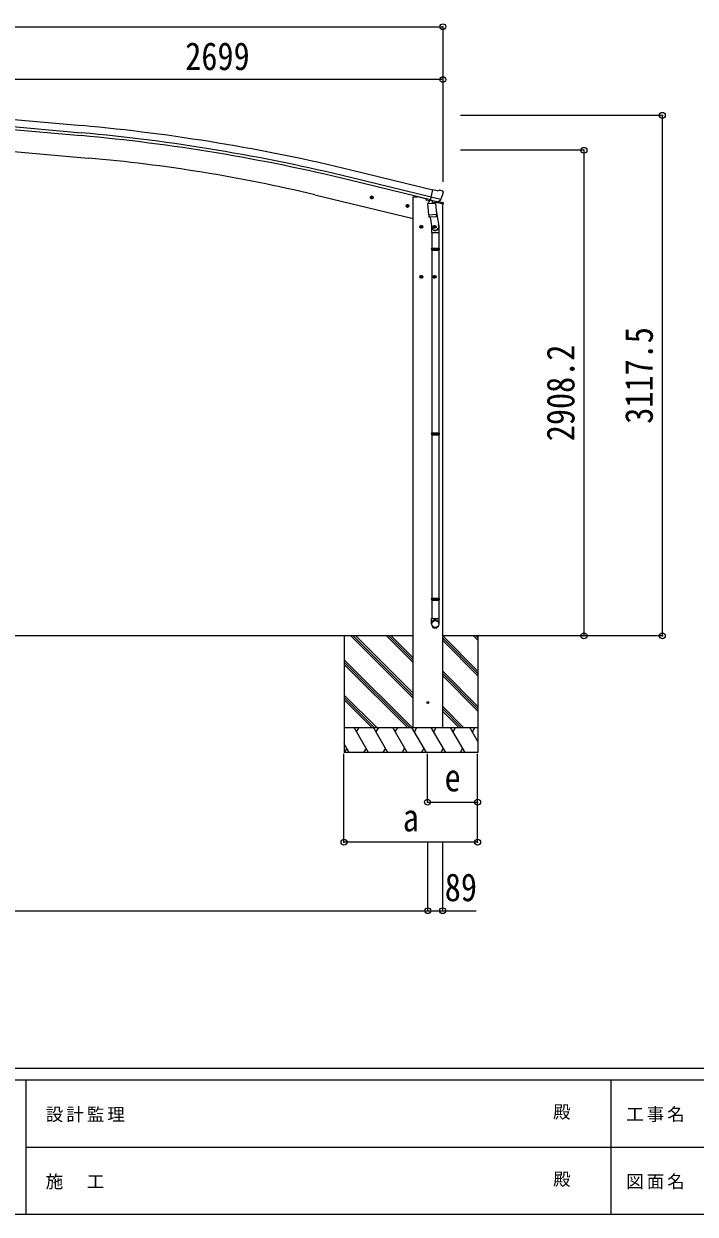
# Model space of a CAD drawing. Units: millimetres at full size, sheet at 1:35. Extents: x -9783 to 9892, y -6828 to 6752.
# Drawn here: x -3982 to 36, y -6828 to 303 of the extents above; entities that cross this region are included whole.
import ezdxf
from ezdxf.enums import TextEntityAlignment as Align

# ---------------------------------------------------------------- set-up
doc = ezdxf.new("R2010")
doc.units = ezdxf.units.MM
doc.header["$LTSCALE"] = 35
doc.header["$PDMODE"] = 32
doc.header["$PDSIZE"] = 35
for name, color, linetype, lineweight in [('0-0_0', 7, 'Continuous', 9), ('0-1_本体', 4, 'Continuous', 9), ('0-2_部品', 7, 'Continuous', 9), ('0-A_寸法', 6, 'Continuous', 9), ('F-0_240', 7, 'Continuous', 9)]:
    doc.layers.add(name, color=color, linetype=linetype, lineweight=lineweight)
doc.styles.add('ＭＳ ゴシック', font='')
doc.styles.get('ＭＳ ゴシック').set_extended_font_data('MS Gothic')

msp = doc.modelspace()

# ---------------------------------------------------------------- linework, layer by layer
at = {"layer": '0-0_0', "color": 6}
for p, q in [((-160.37, -3363.04), (-160.37, -245.54)), ((-629.38, -454.84), (-629.38, -3363.04))]:
    msp.add_line(p, q, dxfattribs=at)
at = {"layer": '0-0_0'}
for p, q in [((-1655.12, -3363.09), (-6709.12, -3363.09)), ((-2064.12, -3363.04), (-2064.12, -4063.04)), ((-1653.12, -3734.05), (-2024.14, -3363.04)), ((-1653.12, -3719.91), (-2010, -3363.04)), ((-1653.12, -3705.76), (-1995.85, -3363.04)), ((-1653.12, -3521.92), (-1812.01, -3363.04)), ((-1653.12, -3507.78), (-1797.86, -3363.04)), ((-1653.12, -3493.63), (-1783.72, -3363.04)), ((-877.24, -3363.09), (-1475.12, -3363.09)), ((-1264.12, -3574.27), (-1475.12, -3363.27)), ((-1264.12, -3588.41), (-1475.12, -3377.41)), ((-1264.12, -3602.55), (-1475.12, -3391.55)), ((-1264.12, -3390.42), (-1291.51, -3363.04)), ((-1264.12, -3376.28), (-1277.36, -3363.04)), ((-1264.12, -3363.09), (-1264.12, -4063.04)), ((-1657.98, -3913.04), (-2064.12, -3506.9)), ((-1672.12, -3913.04), (-2064.12, -3521.04)), ((-1686.27, -3913.04), (-2064.12, -3535.18)), ((-1264.12, -3786.4), (-1475.12, -3575.4)), ((-1264.12, -3800.54), (-1475.12, -3589.54)), ((-1264.12, -3814.68), (-1475.12, -3603.68)), ((-1870.12, -3913.04), (-2064.12, -3719.03)), ((-1884.26, -3913.04), (-2064.12, -3733.17)), ((-1898.4, -3913.04), (-2064.12, -3747.31)), ((-1349.62, -3913.04), (-1475.12, -3787.53)), ((-1363.76, -3913.04), (-1475.12, -3801.67)), ((-1377.9, -3913.04), (-1475.12, -3815.81)), ((-2064.12, -3913.04), (-1264.12, -3913.04)), ((-1918.74, -4063.04), (-2005.34, -3913.04)), ((-1990.34, -3939.02), (-1975.34, -3913.04)), ((-1803.27, -4063.04), (-1889.87, -3913.04)), ((-1859.87, -3913.04), (-1874.87, -3939.02)), ((-1687.8, -4063.04), (-1774.4, -3913.04)), ((-1759.4, -3939.02), (-1744.4, -3913.04)), ((-1572.33, -4063.04), (-1658.93, -3913.04)), ((-1653.12, -3913.04), (-1475.12, -3913.04)), ((-1643.93, -3939.02), (-1628.93, -3913.04)), ((-1456.86, -4063.04), (-1543.46, -3913.04)), ((-1528.46, -3939.02), (-1513.46, -3913.04)), ((-1341.39, -4063.04), (-1427.99, -3913.04)), ((-1412.99, -3939.02), (-1397.99, -3913.04)), ((-1264.12, -3996.87), (-1312.53, -3913.04)), ((-1297.52, -3939.02), (-1282.52, -3913.04)), ((-2034.21, -4063.04), (-2064.12, -4011.23)), ((-2049.21, -4037.06), (-2064.12, -4062.89)), ((-1264.12, -4063.04), (-2064.12, -4063.04)), ((-1933.74, -4037.06), (-1948.74, -4063.04)), ((-1818.27, -4037.06), (-1833.27, -4063.04)), ((-1702.8, -4037.06), (-1717.8, -4063.04)), ((-1587.33, -4037.06), (-1602.33, -4063.04)), ((-1471.86, -4037.06), (-1486.86, -4063.04)), ((-1356.39, -4037.06), (-1371.39, -4063.04))]:
    msp.add_line(p, q, dxfattribs=at)
msp.add_circle((-1564.12, -3763.04), 5, dxfattribs=at)
at = {"layer": '0-1_本体'}
for p, q in [((-4110.43, -264.07), (-3632.92, -307.28)), ((-4115.66, -323.85), (-3638.33, -367.03)), ((-4114.2, -307.07), (-3636.81, -350.27)), ((-4134.15, -454.83), (-3596.2, -501.9)), ((-1547.6, -751.24), (-2030.66, -633.75)), ((-1543.67, -734.86), (-2026.68, -617.39)), ((-1533.6, -692.89), (-2016.47, -575.41)), ((-2240.21, -721.85), (-1652.15, -863.03)), ((-1653.12, -733.04), (-1653.12, -3913.04)), ((-1652.12, -733.04), (-1628.12, -733.04)), ((-1576.12, -745.52), (-1628.12, -733.04)), ((-1475.12, -3913.04), (-1475.12, -776.48))]:
    msp.add_line(p, q, dxfattribs=at)
for centre, radius, start, end in [((-4629.05, -11317.29), 11011.82, 76.33027, 84.83026), ((-4629.05, -11317.29), 11054.98, 76.33027, 84.83134), ((-4629.05, -11317.29), 10994.98, 76.33027, 84.83026), ((-4395.22, -9717.55), 9250.23, 76.52809, 85.04475)]:
    msp.add_arc(centre, radius, start, end, dxfattribs=at)
at = {"layer": '0-2_部品'}
for p, q in [((-1507.19, -697.15), (-1533.12, -690.93)), ((-1507.19, -697.15), (-1493.93, -694.46)), ((-1479.45, -697.64), (-1492.63, -694.48)), ((-1476.36, -699.89), (-1472.5, -706.19)), ((-1472.14, -708.47), (-1472.41, -709.62)), ((-1889.63, -739.27), (-1909.08, -734.6)), ((-1906.65, -735.19), (-1901.49, -729.74)), ((-1904.52, -742.38), (-1906.65, -735.19)), ((-1901.69, -746.66), (-1897.02, -727.22)), ((-1901.49, -729.74), (-1894.19, -731.49)), ((-1894.19, -731.49), (-1892.06, -738.69)), ((-1692.72, -786.55), (-1687.55, -781.1)), ((-1687.76, -798.02), (-1683.09, -778.58)), ((-1687.55, -781.1), (-1680.25, -782.86)), ((-1680.25, -782.86), (-1678.12, -790.05)), ((-1576.12, -744.3), (-1576.12, -748.05)), ((-1553.15, -757.51), (-1572.28, -752.92)), ((-1563.27, -774.33), (-1517.58, -771.14)), ((-1558.59, -841.17), (-1563.27, -774.33)), ((-1548.85, -752.56), (-1562.16, -767.88)), ((-1562.16, -767.88), (-1561.72, -774.22)), ((-1547.9, -752.5), (-1548.85, -752.56)), ((-1544.82, -754.97), (-1546.35, -754.6)), ((-1508.12, -763.78), (-1544.82, -754.97)), ((-1486.19, -748.77), (-1543.7, -734.97)), ((-1538.87, -756.79), (-1537.85, -771.4)), ((-1510.66, -765.79), (-1536.47, -772.22)), ((-1519.35, -767.96), (-1519.12, -771.24)), ((-1517.58, -771.14), (-1512.9, -837.97)), ((-1471.56, -777.1), (-1514.59, -766.77)), ((-1505.75, -764.25), (-1513.27, -762.45)), ((-1509.96, -764.01), (-1509.9, -764.75)), ((-1506.59, -764.15), (-1508.12, -763.78)), ((-1503.04, -763.68), (-1486.66, -749.19)), ((-1500.02, -761.01), (-1473.86, -767.29)), ((-1471.56, -770.21), (-1471.56, -777.1)), ((-1675.7, -790.63), (-1695.14, -785.97)), ((-1690.59, -793.74), (-1692.72, -786.55)), ((-1558.59, -841.17), (-1512.9, -837.97)), ((-1558.58, -841.17), (-1557.69, -853.86)), ((-1513.89, -852.58), (-1555.59, -855.49)), ((-1550.16, -855.11), (-1539.43, -918.7)), ((-1514.64, -813.21), (-1498.72, -909.38)), ((-1512.04, -850.44), (-1512.92, -837.97)), ((-1512.44, -851.8), (-1512.44, -851.8)), ((-1613.12, -913.28), (-1593.12, -913.28)), ((-1609.62, -909.53), (-1603.12, -905.77)), ((-1603.12, -923.28), (-1603.12, -903.28)), ((-1603.12, -905.77), (-1596.62, -909.53)), ((-1596.62, -917.03), (-1603.12, -920.78)), ((-1596.62, -909.53), (-1596.62, -917.03)), ((-1542.57, -911.88), (-1542.57, -946.54)), ((-1533.12, -913.28), (-1513.12, -913.28)), ((-1529.62, -909.53), (-1523.12, -905.77)), ((-1523.12, -923.28), (-1523.12, -903.28)), ((-1523.12, -905.77), (-1516.62, -909.53)), ((-1516.62, -917.03), (-1523.12, -920.78)), ((-1516.62, -909.53), (-1516.62, -917.03)), ((-1496.57, -946.54), (-1496.57, -912.19)), ((-1542.57, -946.54), (-1496.57, -946.54)), ((-1540.57, -946.54), (-1540.57, -1040.54)), ((-1498.57, -946.54), (-1498.57, -1040.54)), ((-1542.57, -1042.54), (-1541.57, -1040.54)), ((-1542.57, -1042.54), (-1496.57, -1042.54)), ((-1542.57, -1042.54), (-1542.57, -1050.54)), ((-1542.57, -1050.54), (-1496.57, -1050.54)), ((-1542.57, -1050.54), (-1541.57, -1052.54)), ((-1541.57, -1040.54), (-1497.57, -1040.54)), ((-1541.57, -1052.54), (-1497.57, -1052.54)), ((-1540.57, -1052.54), (-1540.57, -2146.73)), ((-1498.57, -1052.54), (-1498.57, -2146.73)), ((-1496.57, -1042.54), (-1497.57, -1040.54)), ((-1609.62, -1209.53), (-1603.12, -1205.77)), ((-1603.12, -1223.28), (-1603.12, -1203.28)), ((-1603.12, -1205.77), (-1596.62, -1209.53)), ((-1596.62, -1209.53), (-1596.62, -1217.03)), ((-1529.62, -1209.53), (-1523.12, -1205.77)), ((-1523.12, -1223.28), (-1523.12, -1203.28)), ((-1523.12, -1205.77), (-1516.62, -1209.53)), ((-1516.62, -1209.53), (-1516.62, -1217.03)), ((-1613.12, -1213.28), (-1593.12, -1213.28)), ((-1596.62, -1217.03), (-1603.12, -1220.78)), ((-1533.12, -1213.28), (-1513.12, -1213.28)), ((-1516.62, -1217.03), (-1523.12, -1220.78)), ((-1542.57, -2148.73), (-1541.57, -2146.73)), ((-1542.57, -2148.73), (-1496.57, -2148.73)), ((-1542.57, -2148.73), (-1542.57, -2156.73)), ((-1542.57, -2156.73), (-1496.57, -2156.73)), ((-1542.57, -2156.73), (-1541.57, -2158.73)), ((-1541.57, -2146.73), (-1497.57, -2146.73)), ((-1541.57, -2158.73), (-1497.57, -2158.73)), ((-1540.57, -2158.73), (-1540.57, -3136.91)), ((-1498.57, -2158.73), (-1498.57, -3136.91)), ((-1496.57, -2148.73), (-1497.57, -2146.73)), ((-1542.57, -3138.91), (-1541.57, -3136.91)), ((-1541.57, -3136.91), (-1497.57, -3136.91)), ((-1496.57, -3138.91), (-1497.57, -3136.91)), ((-1542.57, -3138.91), (-1496.57, -3138.91)), ((-1542.57, -3138.91), (-1542.57, -3146.91)), ((-1542.57, -3146.91), (-1496.57, -3146.91)), ((-1542.57, -3146.91), (-1541.57, -3148.91)), ((-1541.57, -3148.91), (-1497.57, -3148.91)), ((-1540.57, -3148.91), (-1540.57, -3258.91)), ((-1498.57, -3148.91), (-1498.57, -3258.91)), ((-1542.57, -3293.05), (-1542.57, -3258.91)), ((-1542.57, -3258.91), (-1496.57, -3258.91)), ((-1496.57, -3293.05), (-1496.57, -3258.91))]:
    msp.add_line(p, q, dxfattribs=at)
for points in [[(-1538.55, -756.38), (-1548.28, -754.04), (-1533.12, -690.93)], [(-1892.06, -738.69), (-1897.22, -744.14), (-1904.52, -742.38)], [(-1538.55, -756.38), (-1538.32, -756.53), (-1513.55, -762.48), (-1513.27, -762.45)], [(-1485.92, -748.2), (-1486.51, -749.04), (-1486.66, -749.19)], [(-1678.12, -790.05), (-1683.29, -795.5), (-1690.59, -793.74)], [(-1603.12, -920.78), (-1609.62, -917.03), (-1609.62, -909.53)], [(-1523.12, -920.78), (-1529.62, -917.03), (-1529.62, -909.53)], [(-1496.57, -1042.54), (-1496.57, -1050.54), (-1497.57, -1052.54)], [(-1603.12, -1220.78), (-1609.62, -1217.03), (-1609.62, -1209.53)], [(-1523.12, -1220.78), (-1529.62, -1217.03), (-1529.62, -1209.53)], [(-1496.57, -2148.73), (-1496.57, -2156.73), (-1497.57, -2158.73)], [(-1496.57, -3138.91), (-1496.57, -3146.91), (-1497.57, -3148.91)]]:
    msp.add_lwpolyline(points, dxfattribs=at)
for centre, radius in [((-1899.36, -736.94), 8.5), ((-1899.36, -736.94), 7.7), ((-1899.36, -736.94), 6.5), ((-1685.42, -788.3), 8.5), ((-1685.42, -788.3), 7.7), ((-1685.42, -788.3), 6.5), ((-1603.12, -913.28), 8.5), ((-1603.12, -913.28), 7.7), ((-1603.12, -913.28), 6.5), ((-1523.12, -913.28), 8.5), ((-1523.12, -913.28), 7.7), ((-1523.12, -913.28), 6.5), ((-1603.12, -1213.28), 8.5), ((-1603.12, -1213.28), 7.7), ((-1603.12, -1213.28), 6.5), ((-1523.12, -1213.28), 8.5), ((-1523.12, -1213.28), 7.7), ((-1523.12, -1213.28), 6.5)]:
    msp.add_circle(centre, radius, dxfattribs=at)
at = {"layer": '0-2_部品', "color": 4}
msp.add_circle((-1564.12, -3763.04), 4.5, dxfattribs=at)
at = {"layer": '0-2_部品'}
for centre, radius, start, end in [((-1493.33, -697.4), 3, 76.5, 101.5), ((-1669.22, -662.37), 202.4, 334.90875, 346.5), ((-1480.62, -702.51), 5, 31.5, 76.5), ((-1571.12, -748.05), 5, 180, 256.5), ((-1546.23, -754.11), 0.5, 221.23754, 256.5), ((-1539.47, -756.87), 0.604, 7.79405, 79.40158), ((-1536.83, -771.25), 1.03, 188.03431, 289.96103), ((-1510.9, -764.82), 1, 284, 4), ((-1509.46, -763.97), 0.5, 76.5, 184), ((-1506.47, -763.66), 0.5, 256.5, 291.76246), ((-1474.56, -770.21), 3, 0, 76.5), ((-1555.72, -853.5), 2, 190.53157, 274), ((-1514.03, -850.58), 2, 274, 322.59038), ((-1513.99, -850.61), 1.95, 322.52234, 4.95983), ((-1526.57, -912.19), 30, 0, 2.54858)]:
    msp.add_arc(centre, radius, start, end, dxfattribs=at)
for centre, major_axis, ratio, start_param, end_param in [((-1475.06, -707.76), (1.57, -2.57), 0.99628, 0.7835347, 1.5707963), ((-1505.05, -761.33), (0.73, -2.92), 0.997631, 5.8041905, 5.8929484), ((-1505.09, -761.2), (-2.63, 3.16), 0.650902, 2.1145521, 2.1873627), ((-1505.03, -761.43), (0.73, -2.92), 0.997631, 5.965759, 6.7621801), ((-1519.57, -911.88), (-23, 0), 0.996195, 6.0000678, 10.0103449), ((-1519.57, -911.88), (-21, 0), 0.996195, 0.3319459, 3.3482706), ((-1519.57, -3291.31), (23, 0), 0.996195, 6.2831853, 9.424778), ((-1519.57, -3293.05), (23, 0), 0.996195, 6.2831853, 9.424778), ((-1519.57, -3293.05), (0, -23.43), 0.981806, 4.712389, 7.8539816)]:
    msp.add_ellipse(centre, major_axis=major_axis, ratio=ratio, start_param=start_param, end_param=end_param, dxfattribs=at)
msp.add_ellipse((-1519.57, -3293.05), major_axis=(-21, 0), ratio=0.996195, dxfattribs=at)
at = {"layer": '0-A_寸法'}
for p, q in [((-6888.12, 285.32), (-1474.12, 285.32)), ((-1474.12, 285.32), (-1474.12, -643.53)), ((-1474.12, -31.3), (-4173.12, -31.3)), ((-160.37, -245.54), (-1368.02, -245.54)), ((-629.38, -454.84), (-1368.02, -454.84)), ((-629.38, -3363.04), (-958.21, -3363.04)), ((-160.37, -3363.04), (-629.38, -3363.04)), ((-2065.87, -4599.4), (-2065.87, -4070.46)), ((-1566.12, -4359.43), (-1566.12, -4070.46)), ((-1265.87, -4599.4), (-1265.87, -4070.46)), ((-1265.87, -4359.43), (-1265.87, -4070.46)), ((-1566.12, -4359.43), (-1265.87, -4359.43)), ((-1265.87, -4599.4), (-2065.87, -4599.4)), ((-1564.12, -5010.24), (-1564.12, -4599.4)), ((-1475.12, -5010.24), (-1475.12, -4599.4)), ((-6798.12, -5010.24), (-1564.12, -5010.24)), ((-1564.12, -5010.24), (-1475.12, -5010.24)), ((-1475.12, -5010.24), (-1275.12, -5010.24))]:
    msp.add_line(p, q, dxfattribs=at)
for p in [(-1474.12, 285.32), (-1474.12, -31.3), (-160.37, -245.54), (-629.38, -454.84), (-629.38, -3363.04), (-160.37, -3363.04), (-1566.12, -4359.43), (-1265.87, -4359.43), (-2065.87, -4599.4), (-1265.87, -4599.4), (-1564.12, -5010.24), (-1475.12, -5010.24)]:
    msp.add_point(p, dxfattribs=at)
at = {"layer": 'F-0_240', "color": 5}
for p, q in [((-9783.03, -5953.1), (9396.97, -5953.1)), ((-9783.03, -6023.1), (6285.75, -6023.1)), ((-3969.25, -6023.1), (-3969.25, -6828.1)), ((-469.25, -6023.1), (-469.25, -6828.1)), ((-3969.25, -6425.6), (3205.75, -6425.6)), ((-9783.03, -6828.1), (9396.97, -6828.1))]:
    msp.add_line(p, q, dxfattribs=at)

# ---------------------------------------------------------------- texts
at = {"layer": '0-A_寸法', "color": 7, "style": 'ＭＳ ゴシック', "width": 0.85}
for s, p in [('2699', (-3016.12, -24.3)), ('e', (-1464, -4344.93)), ('a', (-1714, -4584.9)), ('89', (-1462.62, -5003.24))]:
    msp.add_text(s, height=166.8, dxfattribs=at).set_placement(p, align=Align.BOTTOM_LEFT)
for s, p in [('3117.5', (-167.37, -2093.04)), ('2908.2', (-636.38, -2197.69))]:
    msp.add_text(s, height=166.8, rotation=90, dxfattribs=at).set_placement(p, align=Align.BOTTOM_LEFT)
at = {"layer": 'F-0_240', "style": 'ＭＳ ゴシック'}
for p in [(-814.24, -6276.85), (-814.24, -6679.35)]:
    msp.add_text('殿', height=76.98, dxfattribs=at).set_placement(p, align=Align.BOTTOM_LEFT)
at = {"layer": 'F-0_240', "char_height": 76.98, "attachment_point": 7, "style": 'ＭＳ ゴシック'}
for s, insert in [('\\T1.17;設計監理', (-3851.04, -6276.85)), ('\\T1.17;工事名', (-376.96, -6276.85)), ('\\T1.17;施\u3000工', (-3851.04, -6679.35)), ('\\T1.17;図面名', (-376.96, -6679.35))]:
    msp.add_mtext(s, dxfattribs=dict(at, insert=insert))

doc.saveas('drawing.dxf')
